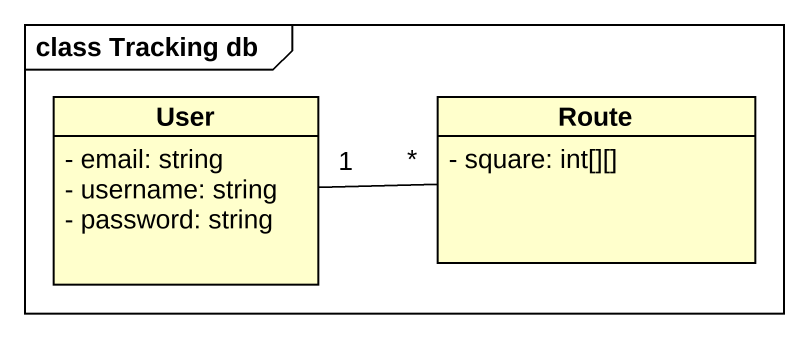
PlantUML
@startuml
mainframe class Tracking db
hide circle
hide empty members
skinparam classAttributeIconSize 0
class User {
  - email: string
  - username: string
  - password: string
}
class Route {
  - square: int[][]
}
User "1" -right- "*" Route
@enduml
